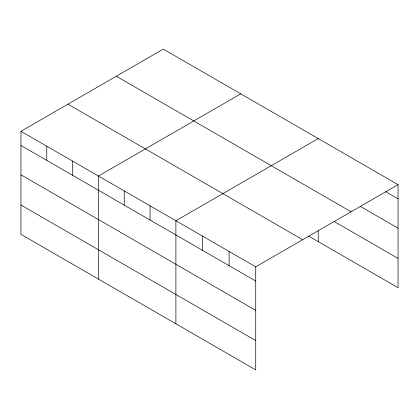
<?xml version="1.0" encoding="UTF-8"?>
<svg xmlns="http://www.w3.org/2000/svg" width="419" height="419" viewBox="0 0 419 419"><rect width="100%" height="100%" fill="white"/><g stroke="black" fill="none" stroke-linecap="round" stroke-linejoin="round"><path stroke-width="0.63" d="M255.716 310.353L255.716 266.83L20.95 131.294L20.95 234.347L255.716 369.883L255.716 310.353L20.95 174.812M20.95 131.294L163.284 49.117L398.05 184.653L398.05 287.706L308.688 236.112M240.757 93.846L98.423 176.022L98.423 279.075M318.231 138.574L175.896 220.75L175.896 323.803M255.716 266.83L398.05 184.653M385.595 191.666L398.05 198.857M360.12 206.279L398.05 228.177M116.314 76.232L351.08 211.773M334.079 221.452L398.05 258.387M67.92 104.174L302.686 239.715M20.95 145.493L255.716 281.034M20.95 205.022L255.716 340.563M318.231 230.55L318.231 241.627M229.109 251.473L229.109 265.672M202.503 236.112L202.503 250.311M150.07 205.839L150.07 220.038M124.244 190.928L124.244 205.127M72.597 161.111L72.597 175.31M46.776 146.2L46.776 160.398"/></g></svg>
